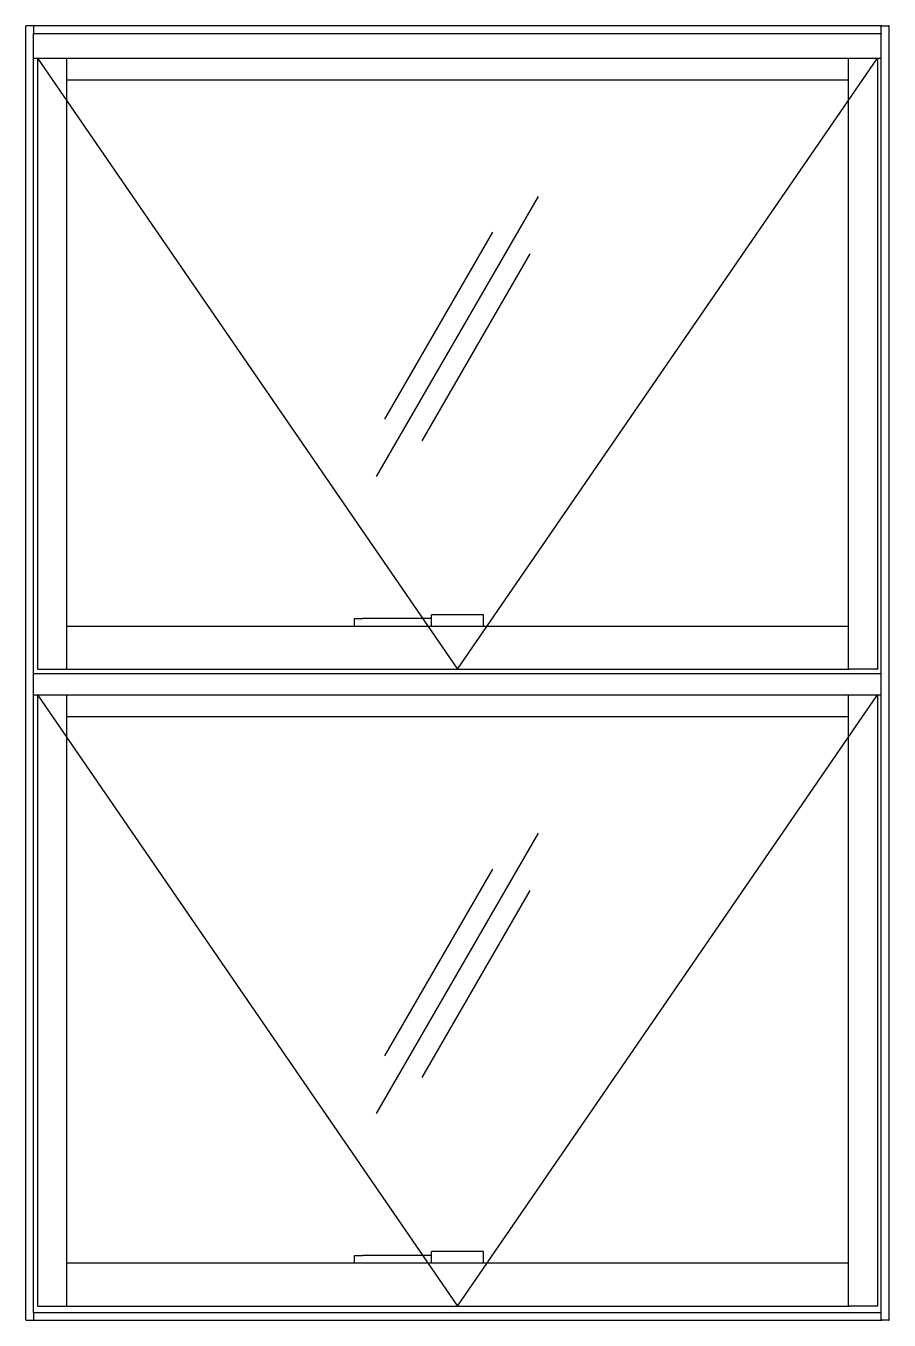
# Model space of a CAD drawing. Header units: millimetres. Extents: x 775.62 to 776.42, y 1135.86 to 1137.06.
import ezdxf

# ---------------------------------------------------------------- set-up
doc = ezdxf.new("R2010")
doc.units = ezdxf.units.MM
doc.header["$LTSCALE"] = 0.5
doc.layers.add('Gravia_Janelas', color=1, linetype='Continuous')

msp = doc.modelspace()

# ---------------------------------------------------------------- linework, layer by layer
at = {"layer": 'Gravia_Janelas'}
for p, q in [((775.6193, 1137.0589), (775.6197, 1137.0589)), ((775.6193, 1135.8589), (775.6193, 1137.0589)), ((775.6261, 1137.0589), (775.6197, 1137.0589)), ((775.6261, 1137.0589), (775.6265, 1137.0589)), ((775.6265, 1137.0585), (775.6265, 1137.0589)), ((776.4121, 1137.0589), (775.6265, 1137.0589)), ((775.6265, 1137.0585), (775.6265, 1137.0521)), ((775.6265, 1137.0517), (775.6265, 1137.0521)), ((775.6265, 1137.0517), (776.4121, 1137.0517)), ((775.6265, 1135.8661), (775.6265, 1137.0517)), ((776.4121, 1137.0589), (776.4121, 1137.0585)), ((776.4125, 1137.0589), (776.4121, 1137.0589)), ((776.4121, 1137.0521), (776.4121, 1137.0585)), ((776.4121, 1137.0521), (776.4121, 1137.0517)), ((776.4121, 1135.8661), (776.4121, 1137.0517)), ((776.4125, 1137.0589), (776.4189, 1137.0589)), ((776.4193, 1137.0589), (776.4189, 1137.0589)), ((776.4193, 1135.8589), (776.4193, 1137.0589)), ((775.6265, 1137.0289), (776.4121, 1137.0289)), ((775.6301, 1137.0289), (775.6301, 1136.4624)), ((775.6571, 1137.0289), (775.6571, 1137.009)), ((776.3815, 1137.0289), (776.3815, 1137.009)), ((776.4085, 1137.0289), (776.4085, 1136.4624)), ((775.6571, 1137.009), (776.3815, 1137.009)), ((775.6571, 1137.009), (775.6571, 1136.5024)), ((776.3815, 1137.009), (776.3815, 1136.5024)), ((775.9443, 1136.641), (776.0943, 1136.9008)), ((775.952, 1136.6943), (776.052, 1136.8675)), ((775.9866, 1136.6743), (776.0866, 1136.8475)), ((775.9238, 1136.5093), (775.925, 1136.5093)), ((775.9238, 1136.5024), (775.9238, 1136.5093)), ((775.925, 1136.5093), (775.9312, 1136.5093)), ((775.925, 1136.5093), (775.925, 1136.5093)), ((775.9332, 1136.5093), (775.9312, 1136.5093)), ((775.9412, 1136.5093), (775.9332, 1136.5093)), ((775.9953, 1136.5093), (775.9412, 1136.5093)), ((776.0433, 1136.5128), (775.9953, 1136.5128)), ((775.9953, 1136.5103), (775.9953, 1136.5128)), ((775.9953, 1136.5024), (775.9953, 1136.5103)), ((776.0433, 1136.5103), (776.0433, 1136.5128)), ((776.0433, 1136.5024), (776.0433, 1136.5103)), ((775.6571, 1136.5024), (776.3815, 1136.5024)), ((775.6571, 1136.5024), (775.6571, 1136.4624)), ((776.3815, 1136.5024), (776.3815, 1136.4624)), ((775.6305, 1136.4624), (775.6301, 1136.4624)), ((775.6305, 1136.4624), (775.6559, 1136.4624)), ((775.6571, 1136.4624), (775.6559, 1136.4624)), ((775.6571, 1136.4624), (776.3815, 1136.4624)), ((776.3815, 1136.4624), (776.3827, 1136.4624)), ((776.4081, 1136.4624), (776.3827, 1136.4624)), ((776.4081, 1136.4624), (776.4085, 1136.4624)), ((775.6265, 1136.4584), (776.4121, 1136.4584)), ((775.6265, 1136.4386), (776.4121, 1136.4386)), ((775.6301, 1136.4386), (775.6301, 1135.872)), ((775.6571, 1136.4386), (775.6571, 1136.4186)), ((776.3815, 1136.4386), (776.3815, 1136.4186)), ((776.4085, 1136.4386), (776.4085, 1135.872)), ((775.6571, 1136.4186), (776.3815, 1136.4186)), ((775.6571, 1136.4186), (775.6571, 1135.912)), ((776.3815, 1136.4186), (776.3815, 1135.912)), ((775.9443, 1136.0506), (776.0943, 1136.3104)), ((775.952, 1136.1039), (776.052, 1136.2771)), ((775.9866, 1136.0839), (776.0866, 1136.2571)), ((776.0433, 1135.9224), (775.9953, 1135.9224)), ((775.9953, 1135.9199), (775.9953, 1135.9224)), ((776.0433, 1135.9199), (776.0433, 1135.9224)), ((775.6571, 1135.912), (776.3815, 1135.912)), ((775.6571, 1135.912), (775.6571, 1135.872)), ((775.9238, 1135.9189), (775.925, 1135.9189)), ((775.9238, 1135.912), (775.9238, 1135.9189)), ((775.925, 1135.9189), (775.9312, 1135.9189)), ((775.925, 1135.9189), (775.925, 1135.9189)), ((775.9332, 1135.9189), (775.9312, 1135.9189)), ((775.9412, 1135.9189), (775.9332, 1135.9189)), ((775.9953, 1135.9189), (775.9412, 1135.9189)), ((775.9953, 1135.912), (775.9953, 1135.9199)), ((776.0433, 1135.912), (776.0433, 1135.9199)), ((776.3815, 1135.912), (776.3815, 1135.872)), ((775.6305, 1135.872), (775.6301, 1135.872)), ((775.6305, 1135.872), (775.6559, 1135.872)), ((775.6571, 1135.872), (775.6559, 1135.872)), ((775.6571, 1135.872), (776.3815, 1135.872)), ((776.3815, 1135.872), (776.3827, 1135.872)), ((776.4085, 1135.872), (776.3827, 1135.872)), ((775.6265, 1135.8657), (775.6265, 1135.8661)), ((775.6265, 1135.8661), (776.4121, 1135.8661)), ((775.6265, 1135.8657), (775.6265, 1135.8593)), ((776.4121, 1135.8593), (776.4121, 1135.8661)), ((775.6197, 1135.8589), (775.6193, 1135.8589)), ((775.6197, 1135.8589), (775.6261, 1135.8589)), ((775.6265, 1135.8589), (775.6261, 1135.8589)), ((775.6265, 1135.8589), (775.6265, 1135.8593)), ((775.6265, 1135.8589), (776.4121, 1135.8589)), ((776.4121, 1135.8593), (776.4121, 1135.8589)), ((776.4121, 1135.8589), (776.4125, 1135.8589)), ((776.4189, 1135.8589), (776.4125, 1135.8589)), ((776.4189, 1135.8589), (776.4193, 1135.8589))]:
    msp.add_line(p, q, dxfattribs=at)
at = {"layer": 'Gravia_Janelas', "ltscale": 10}
for points in [[(775.6301, 1137.029), (776.0193, 1136.4624), (776.4085, 1137.029)], [(775.6301, 1136.4386), (776.0193, 1135.872), (776.4085, 1136.4386)]]:
    msp.add_lwpolyline(points, dxfattribs=at)

doc.saveas('drawing.dxf')
